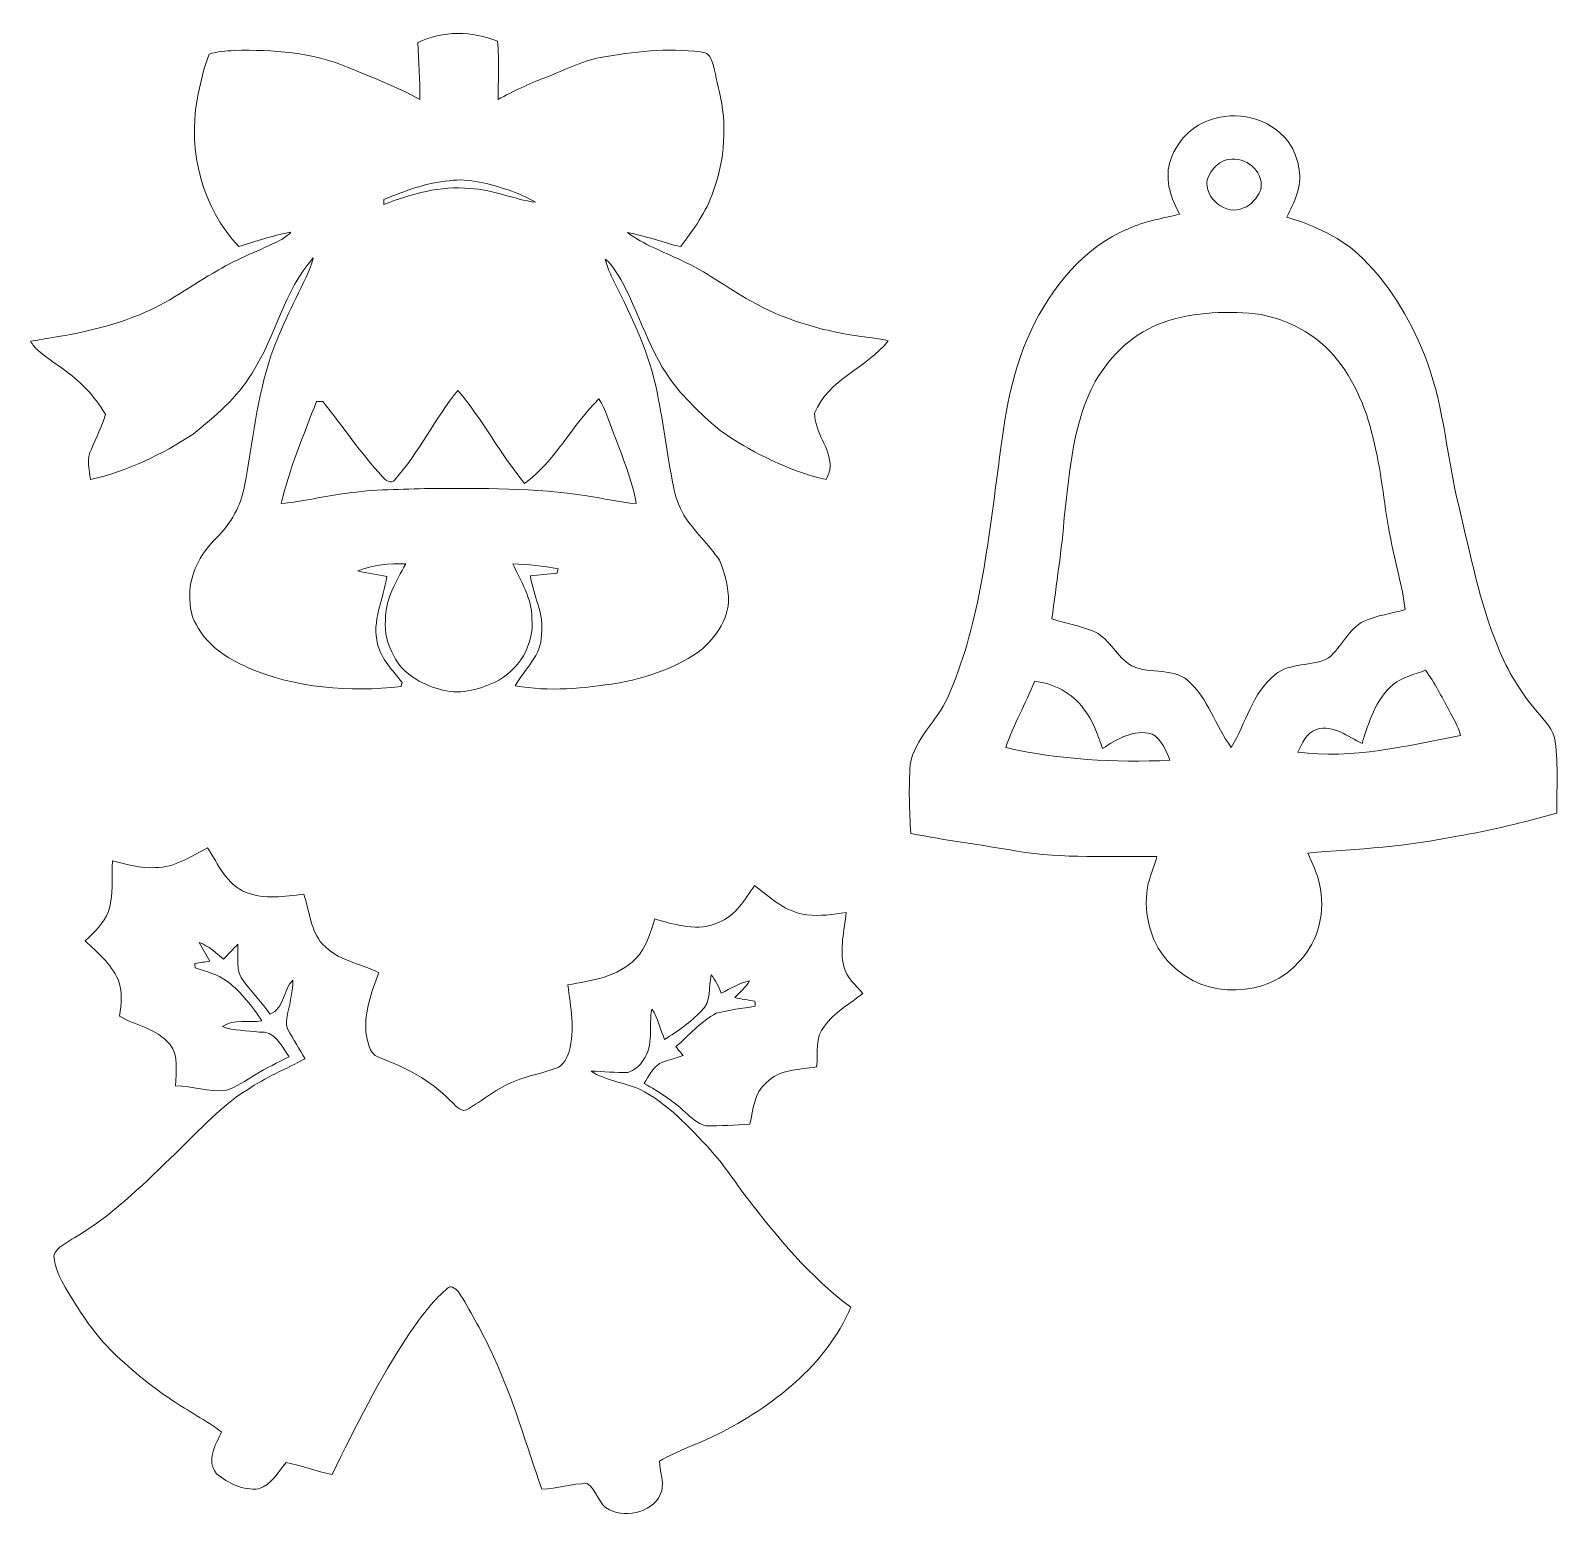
# Model space of a CAD drawing. Header units: centimetres. Extents: x -16.4 to 16.4, y -16 to 16.
import ezdxf

# ---------------------------------------------------------------- set-up
doc = ezdxf.new("R2010")
doc.units = ezdxf.units.CM
doc.header["$MEASUREMENT"] = 0
doc.layers.add('Layer 1', color=7, linetype='Continuous')

msp = doc.modelspace()

# ---------------------------------------------------------------- linework, layer by layer
at = {"layer": 'Layer 1', "color": 253, "lineweight": 9}
for points, knots in [([(-8.07184, 15.69642), (-7.53809, 15.95218), (-6.9045, 15.94795), (-6.36087, 15.72217), (-6.36087, 15.72217), (-6.32841, 15.30695), (-6.34464, 14.89068), (-6.35064, 14.4751), (-6.35064, 14.4751), (-6.02361, 14.6462), (-5.69412, 14.81236), (-5.34699, 14.93901), (-5.34699, 14.93901), (-4.94975, 15.08576), (-4.5744, 15.29743), (-4.15353, 15.37257), (-4.15353, 15.37257), (-3.44622, 15.50451), (-2.71914, 15.57965), (-2.00124, 15.49287), (-2.00124, 15.49287), (-1.91552, 15.48475), (-1.82274, 15.44842), (-1.7864, 15.36375), (-1.7864, 15.36375), (-1.68974, 15.14044), (-1.67245, 14.89068), (-1.60472, 14.65855), (-1.60472, 14.65855), (-1.42621, 13.94488), (-1.47984, 13.18358), (-1.73419, 12.49532), (-1.73419, 12.49532), (-1.87459, 12.0547), (-2.15823, 11.68181), (-2.42986, 11.31492), (-2.42986, 11.31492), (-2.81581, 11.39253), (-3.18128, 11.55022), (-3.5704, 11.61372), (-3.5704, 11.61372), (-3.22221, 11.35302), (-2.8084, 11.2105), (-2.4214, 11.02035), (-2.4214, 11.02035), (-1.89259, 10.78611), (-1.43398, 10.42803), (-0.93021, 10.14899), (-0.93021, 10.14899), (-0.23136, 9.74647), (0.5564, 9.51821), (1.35016, 9.39652), (1.35016, 9.39652), (1.57699, 9.37006), (1.80348, 9.33937), (2.02714, 9.29102), (2.02714, 9.29102), (1.56994, 8.70719), (0.73173, 8.46271), (0.44668, 7.7367), (0.44668, 7.7367), (0.43963, 7.32253), (0.79029, 6.99622), (0.78006, 6.5817), (0.78006, 6.5817), (0.77406, 6.4861), (0.72996, 6.39861), (0.69646, 6.31077), (0.69646, 6.31077), (-0.02392, 6.47446), (-0.69385, 6.80078), (-1.31968, 7.18566), (-1.31968, 7.18566), (-1.74618, 7.45165), (-2.09543, 7.81995), (-2.43691, 8.18366), (-2.43691, 8.18366), (-3.03382, 8.85994), (-3.26383, 9.75741), (-3.67905, 10.53952), (-3.67905, 10.53952), (-3.78383, 10.72049), (-3.88331, 10.9117), (-4.04947, 11.04399), (-4.04947, 11.04399), (-4.02089, 10.91981), (-3.97539, 10.80022), (-3.91965, 10.68557), (-3.91965, 10.68557), (-3.54747, 9.92251), (-3.15059, 9.15874), (-2.96644, 8.32301), (-2.96644, 8.32301), (-2.80769, 7.60828), (-2.72796, 6.87909), (-2.5865, 6.16119), (-2.5865, 6.16119), (-2.54593, 5.94458), (-2.4655, 5.7375), (-2.35966, 5.54489), (-2.35966, 5.54489), (-2.13918, 5.19775), (-1.82168, 4.92435), (-1.59943, 4.57863), (-1.59943, 4.57863), (-1.47419, 4.29957), (-1.40999, 3.99161), (-1.39976, 3.68645), (-1.39976, 3.68645), (-1.44879, 3.20033), (-1.77053, 2.78264), (-2.17375, 2.52652), (-2.17375, 2.52652), (-2.6627, 2.22419), (-3.21974, 2.04357), (-3.78277, 1.94091), (-3.78277, 1.94091), (-4.50596, 1.82626), (-5.25526, 1.74865), (-5.98022, 1.88552), (-5.98022, 1.88552), (-5.78337, 2.24218), (-5.40908, 2.53922), (-5.42178, 2.9816), (-5.42178, 2.9816), (-5.35157, 3.42575), (-5.60028, 3.81769), (-5.65637, 4.24455), (-5.65637, 4.24455), (-5.46552, 4.26572), (-5.27502, 4.28477), (-5.08381, 4.30452), (-5.08381, 4.30452), (-5.07782, 4.32745), (-5.06653, 4.37331), (-5.06053, 4.39623), (-5.06053, 4.39623), (-5.38191, 4.45798), (-5.70717, 4.49396), (-6.03455, 4.50136), (-6.03455, 4.50136), (-5.86169, 4.12707), (-5.62462, 3.76336), (-5.62603, 3.33438), (-5.62603, 3.33438), (-5.565, 2.76853), (-5.90896, 2.20867), (-6.41343, 1.96313), (-6.41343, 1.96313), (-6.77891, 1.7878), (-7.21106, 1.68162), (-7.60864, 1.80897), (-7.60864, 1.80897), (-7.99952, 1.92221), (-8.40769, 2.14058), (-8.59078, 2.52335), (-8.59078, 2.52335), (-8.71496, 2.76147), (-8.79609, 3.02711), (-8.77033, 3.2984), (-8.77033, 3.2984), (-8.77493, 3.74043), (-8.54068, 4.12812), (-8.33149, 4.49995), (-8.33149, 4.49995), (-8.68144, 4.51865), (-9.03281, 4.4735), (-9.36089, 4.3479), (-9.36089, 4.3479), (-9.15452, 4.29922), (-8.94391, 4.26924), (-8.73577, 4.23008), (-8.73577, 4.23008), (-8.81232, 3.74678), (-9.06879, 3.27159), (-8.93721, 2.77417), (-8.93721, 2.77417), (-8.85889, 2.45067), (-8.60842, 2.21255), (-8.41333, 1.95502), (-8.41333, 1.95502), (-8.41827, 1.93244), (-8.42815, 1.88729), (-8.43309, 1.86471), (-8.43309, 1.86471), (-9.54116, 1.74512), (-10.69827, 1.82661), (-11.72874, 2.27852), (-11.72874, 2.27852), (-12.16971, 2.46937), (-12.60186, 2.75159), (-12.82623, 3.19257), (-12.82623, 3.19257), (-12.97334, 3.40952), (-12.97193, 3.68116), (-12.96699, 3.93234), (-12.96699, 3.93234), (-12.93524, 4.36626), (-12.70346, 4.75819), (-12.3976, 5.05735), (-12.3976, 5.05735), (-12.09104, 5.36215), (-11.86561, 5.7502), (-11.79365, 6.17989), (-11.79365, 6.17989), (-11.62326, 7.11193), (-11.52659, 8.06337), (-11.22991, 8.96789), (-11.22991, 8.96789), (-11.00872, 9.58843), (-10.70145, 10.17333), (-10.42134, 10.76847), (-10.42134, 10.76847), (-10.37724, 10.86619), (-10.34444, 10.96885), (-10.31798, 11.07292), (-10.31798, 11.07292), (-10.95051, 10.36065), (-11.12302, 9.38382), (-11.63313, 8.59712), (-11.63313, 8.59712), (-11.94816, 8.07078), (-12.42688, 7.6672), (-12.89925, 7.28867), (-12.89925, 7.28867), (-13.57094, 6.8477), (-14.31319, 6.48469), (-15.102, 6.3143), (-15.102, 6.3143), (-15.13093, 6.52949), (-15.18878, 6.76374), (-15.08295, 6.96588), (-15.08295, 6.96588), (-14.97464, 7.21176), (-14.85788, 7.45412), (-14.78026, 7.71235), (-14.78026, 7.71235), (-14.90585, 7.90603), (-15.03673, 8.09829), (-15.19866, 8.26338), (-15.19866, 8.26338), (-15.50169, 8.59218), (-15.90104, 8.80702), (-16.23935, 9.09383), (-16.23935, 9.09383), (-16.30003, 9.1471), (-16.34519, 9.21482), (-16.38893, 9.28186), (-16.38893, 9.28186), (-15.59765, 9.40886), (-14.79614, 9.53726), (-14.05319, 9.85159), (-14.05319, 9.85159), (-13.44465, 10.08408), (-12.92783, 10.49048), (-12.36338, 10.80657), (-12.36338, 10.80657), (-11.93864, 11.06198), (-11.46874, 11.22779), (-11.02741, 11.45109), (-11.02741, 11.45109), (-10.94204, 11.49449), (-10.86902, 11.55693), (-10.7974, 11.61972), (-10.7974, 11.61972), (-11.18193, 11.56433), (-11.54494, 11.41934), (-11.91747, 11.31598), (-11.91747, 11.31598), (-12.70593, 12.14395), (-13.01108, 13.35398), (-12.81423, 14.46805), (-12.81423, 14.46805), (-12.74333, 14.79648), (-12.68688, 15.13162), (-12.55177, 15.44172), (-12.55177, 15.44172), (-12.38243, 15.51051), (-12.19405, 15.5098), (-12.01378, 15.52532), (-12.01378, 15.52532), (-11.18828, 15.54332), (-10.33914, 15.48687), (-9.57009, 15.16055), (-9.57009, 15.16055), (-9.05221, 14.94218), (-8.52163, 14.74921), (-8.03021, 14.47369), (-8.03021, 14.47369), (-8.03092, 14.8815), (-8.04926, 15.28896), (-8.07184, 15.69642), (-8.07184, 15.69642), (-8.07184, 15.69642), (-8.07184, 15.69642), (-8.07184, 15.69642)], [0, 0, 0, 0, 0.01333333, 0.01333333, 0.01333333, 0.01333333, 0.02666667, 0.02666667, 0.02666667, 0.02666667, 0.04, 0.04, 0.04, 0.04, 0.05333333, 0.05333333, 0.05333333, 0.05333333, 0.06666667, 0.06666667, 0.06666667, 0.06666667, 0.08, 0.08, 0.08, 0.08, 0.09333333, 0.09333333, 0.09333333, 0.09333333, 0.10666667, 0.10666667, 0.10666667, 0.10666667, 0.12, 0.12, 0.12, 0.12, 0.13333333, 0.13333333, 0.13333333, 0.13333333, 0.14666667, 0.14666667, 0.14666667, 0.14666667, 0.16, 0.16, 0.16, 0.16, 0.17333333, 0.17333333, 0.17333333, 0.17333333, 0.18666667, 0.18666667, 0.18666667, 0.18666667, 0.2, 0.2, 0.2, 0.2, 0.21333333, 0.21333333, 0.21333333, 0.21333333, 0.22666667, 0.22666667, 0.22666667, 0.22666667, 0.24, 0.24, 0.24, 0.24, 0.25333333, 0.25333333, 0.25333333, 0.25333333, 0.26666667, 0.26666667, 0.26666667, 0.26666667, 0.28, 0.28, 0.28, 0.28, 0.29333333, 0.29333333, 0.29333333, 0.29333333, 0.30666667, 0.30666667, 0.30666667, 0.30666667, 0.32, 0.32, 0.32, 0.32, 0.33333333, 0.33333333, 0.33333333, 0.33333333, 0.34666667, 0.34666667, 0.34666667, 0.34666667, 0.36, 0.36, 0.36, 0.36, 0.37333333, 0.37333333, 0.37333333, 0.37333333, 0.38666667, 0.38666667, 0.38666667, 0.38666667, 0.4, 0.4, 0.4, 0.4, 0.41333333, 0.41333333, 0.41333333, 0.41333333, 0.42666667, 0.42666667, 0.42666667, 0.42666667, 0.44, 0.44, 0.44, 0.44, 0.45333333, 0.45333333, 0.45333333, 0.45333333, 0.46666667, 0.46666667, 0.46666667, 0.46666667, 0.48, 0.48, 0.48, 0.48, 0.49333333, 0.49333333, 0.49333333, 0.49333333, 0.50666667, 0.50666667, 0.50666667, 0.50666667, 0.52, 0.52, 0.52, 0.52, 0.53333333, 0.53333333, 0.53333333, 0.53333333, 0.54666667, 0.54666667, 0.54666667, 0.54666667, 0.56, 0.56, 0.56, 0.56, 0.57333333, 0.57333333, 0.57333333, 0.57333333, 0.58666667, 0.58666667, 0.58666667, 0.58666667, 0.6, 0.6, 0.6, 0.6, 0.61333333, 0.61333333, 0.61333333, 0.61333333, 0.62666667, 0.62666667, 0.62666667, 0.62666667, 0.64, 0.64, 0.64, 0.64, 0.65333333, 0.65333333, 0.65333333, 0.65333333, 0.66666667, 0.66666667, 0.66666667, 0.66666667, 0.68, 0.68, 0.68, 0.68, 0.69333333, 0.69333333, 0.69333333, 0.69333333, 0.70666667, 0.70666667, 0.70666667, 0.70666667, 0.72, 0.72, 0.72, 0.72, 0.73333333, 0.73333333, 0.73333333, 0.73333333, 0.74666667, 0.74666667, 0.74666667, 0.74666667, 0.76, 0.76, 0.76, 0.76, 0.77333333, 0.77333333, 0.77333333, 0.77333333, 0.78666667, 0.78666667, 0.78666667, 0.78666667, 0.8, 0.8, 0.8, 0.8, 0.81333333, 0.81333333, 0.81333333, 0.81333333, 0.82666667, 0.82666667, 0.82666667, 0.82666667, 0.84, 0.84, 0.84, 0.84, 0.85333333, 0.85333333, 0.85333333, 0.85333333, 0.86666667, 0.86666667, 0.86666667, 0.86666667, 0.88, 0.88, 0.88, 0.88, 0.89333333, 0.89333333, 0.89333333, 0.89333333, 0.90666667, 0.90666667, 0.90666667, 0.90666667, 0.92, 0.92, 0.92, 0.92, 0.93333333, 0.93333333, 0.93333333, 0.93333333, 0.94666667, 0.94666667, 0.94666667, 0.94666667, 0.96, 0.96, 0.96, 0.96, 0.97333333, 0.97333333, 0.97333333, 0.97333333, 1, 1, 1, 1]), ([(9.01142, 14.05353), (9.61186, 14.24756), (10.34245, 14.01579), (10.68042, 13.47251), (10.68042, 13.47251), (10.8487, 13.16171), (10.92419, 12.78001), (10.80072, 12.43887), (10.80072, 12.43887), (10.7538, 12.26283), (10.65961, 12.10655), (10.5827, 11.94322), (10.5827, 11.94322), (11.18348, 11.76965), (11.7698, 11.50401), (12.21959, 11.0581), (12.21959, 11.0581), (12.84013, 10.43474), (13.29133, 9.65687), (13.59825, 8.83595), (13.59825, 8.83595), (13.96655, 7.83124), (14.02476, 6.74998), (14.28264, 5.7174), (14.28264, 5.7174), (14.5257, 4.70457), (14.7282, 3.67517), (15.11978, 2.70573), (15.11978, 2.70573), (15.32792, 2.2062), (15.60414, 1.73207), (15.96151, 1.3239), (15.96151, 1.3239), (16.12026, 1.12987), (16.32028, 0.94502), (16.34639, 0.67938), (16.34639, 0.67938), (16.41693, 0.17173), (16.37743, -0.34403), (16.38166, -0.85521), (16.38166, -0.85521), (15.67505, -1.04006), (14.96844, -1.23162), (14.2456, -1.3438), (14.2456, -1.3438), (13.19008, -1.56888), (12.11023, -1.62673), (11.03743, -1.70752), (11.03743, -1.70752), (11.11716, -1.93118), (11.24522, -2.13685), (11.28544, -2.37428), (11.28544, -2.37428), (11.42267, -2.95107), (11.2685, -3.58748), (10.86493, -4.02493), (10.86493, -4.02493), (10.19359, -4.82572), (8.81776, -4.86066), (8.10303, -4.10042), (8.10303, -4.10042), (7.66594, -3.68097), (7.49766, -3.03891), (7.59503, -2.44976), (7.59503, -2.44976), (7.6289, -2.2194), (7.74284, -2.01126), (7.79611, -1.78583), (7.79611, -1.78583), (6.79352, -1.76608), (5.7821, -1.83417), (4.78832, -1.66589), (4.78832, -1.66589), (4.03056, -1.5343), (3.2675, -1.43553), (2.51221, -1.28877), (2.51221, -1.28877), (2.47975, -0.797), (2.46528, -0.30276), (2.49739, 0.18866), (2.49739, 0.18866), (2.59123, 0.75664), (3.07912, 1.12317), (3.30384, 1.63047), (3.30384, 1.63047), (3.96777, 3.13083), (4.14522, 4.78253), (4.3671, 6.39155), (4.3671, 6.39155), (4.50046, 7.44953), (4.62639, 8.53715), (5.09278, 9.51046), (5.09278, 9.51046), (5.5274, 10.43051), (6.21532, 11.29446), (7.17593, 11.69557), (7.17593, 11.69557), (7.5273, 11.85643), (7.91182, 11.91817), (8.28399, 12.01095), (8.28399, 12.01095), (8.09844, 12.33868), (7.96968, 12.7225), (8.06669, 13.10033), (8.06669, 13.10033), (8.19228, 13.54906), (8.54999, 13.94347), (9.01142, 14.05353), (9.01142, 14.05353), (9.01142, 14.05353), (9.01142, 14.05353), (9.01142, 14.05353)], [0, 0, 0, 0, 0.03448276, 0.03448276, 0.03448276, 0.03448276, 0.06896552, 0.06896552, 0.06896552, 0.06896552, 0.10344828, 0.10344828, 0.10344828, 0.10344828, 0.13793103, 0.13793103, 0.13793103, 0.13793103, 0.17241379, 0.17241379, 0.17241379, 0.17241379, 0.20689655, 0.20689655, 0.20689655, 0.20689655, 0.24137931, 0.24137931, 0.24137931, 0.24137931, 0.27586207, 0.27586207, 0.27586207, 0.27586207, 0.31034483, 0.31034483, 0.31034483, 0.31034483, 0.34482759, 0.34482759, 0.34482759, 0.34482759, 0.37931034, 0.37931034, 0.37931034, 0.37931034, 0.4137931, 0.4137931, 0.4137931, 0.4137931, 0.44827586, 0.44827586, 0.44827586, 0.44827586, 0.48275862, 0.48275862, 0.48275862, 0.48275862, 0.51724138, 0.51724138, 0.51724138, 0.51724138, 0.55172414, 0.55172414, 0.55172414, 0.55172414, 0.5862069, 0.5862069, 0.5862069, 0.5862069, 0.62068966, 0.62068966, 0.62068966, 0.62068966, 0.65517241, 0.65517241, 0.65517241, 0.65517241, 0.68965517, 0.68965517, 0.68965517, 0.68965517, 0.72413793, 0.72413793, 0.72413793, 0.72413793, 0.75862069, 0.75862069, 0.75862069, 0.75862069, 0.79310345, 0.79310345, 0.79310345, 0.79310345, 0.82758621, 0.82758621, 0.82758621, 0.82758621, 0.86206897, 0.86206897, 0.86206897, 0.86206897, 0.89655172, 0.89655172, 0.89655172, 0.89655172, 0.93103448, 0.93103448, 0.93103448, 0.93103448, 1, 1, 1, 1]), ([(9.40619, 13.1924), (9.15466, 13.18464), (8.94652, 12.97827), (8.87385, 12.7472), (8.87385, 12.7472), (8.80365, 12.35209), (9.28554, 11.96333), (9.6549, 12.14289), (9.6549, 12.14289), (9.82669, 12.20498), (9.94206, 12.35985), (10.02214, 12.51719), (10.02214, 12.51719), (10.11774, 12.87243), (9.75615, 13.22415), (9.40619, 13.1924), (9.40619, 13.1924), (9.40619, 13.1924), (9.40619, 13.1924), (9.40619, 13.1924)], [0, 0, 0, 0, 0.16666667, 0.16666667, 0.16666667, 0.16666667, 0.33333333, 0.33333333, 0.33333333, 0.33333333, 0.5, 0.5, 0.5, 0.5, 0.66666667, 0.66666667, 0.66666667, 0.66666667, 1, 1, 1, 1]), ([(-7.39839, 12.72744), (-7.88769, 12.68546), (-8.35018, 12.51013), (-8.80103, 12.32704), (-8.80103, 12.32704), (-8.80139, 12.30023), (-8.80244, 12.2459), (-8.80315, 12.21909), (-8.80315, 12.21909), (-8.21401, 12.43887), (-7.59242, 12.63184), (-6.95495, 12.55811), (-6.95495, 12.55811), (-6.46847, 12.54365), (-6.02185, 12.3281), (-5.54419, 12.26389), (-5.54419, 12.26389), (-5.73151, 12.37184), (-5.92695, 12.46709), (-6.13403, 12.53095), (-6.13403, 12.53095), (-6.54184, 12.65618), (-6.96624, 12.7913), (-7.39839, 12.72744), (-7.39839, 12.72744), (-7.39839, 12.72744), (-7.39839, 12.72744), (-7.39839, 12.72744)], [0, 0, 0, 0, 0.125, 0.125, 0.125, 0.125, 0.25, 0.25, 0.25, 0.25, 0.375, 0.375, 0.375, 0.375, 0.5, 0.5, 0.5, 0.5, 0.625, 0.625, 0.625, 0.625, 0.75, 0.75, 0.75, 0.75, 1, 1, 1, 1]), ([(7.95063, 9.69037), (7.31563, 9.47659), (6.79846, 8.9894), (6.47073, 8.41367), (6.47073, 8.41367), (5.99271, 7.53879), (5.93027, 6.52314), (5.81138, 5.55441), (5.81138, 5.55441), (5.75212, 4.80688), (5.63711, 4.06569), (5.53869, 3.32274), (5.53869, 3.32274), (5.82726, 3.22643), (6.12783, 3.16999), (6.41358, 3.06486), (6.41358, 3.06486), (6.75013, 2.92798), (6.90147, 2.56074), (7.18616, 2.35613), (7.18616, 2.35613), (7.57104, 2.09895), (8.09208, 2.30039), (8.4544, 2.00159), (8.4544, 2.00159), (8.89819, 1.61635), (9.05093, 1.02298), (9.39067, 0.56084), (9.39067, 0.56084), (9.70923, 1.07237), (9.8387, 1.72713), (10.32976, 2.11942), (10.32976, 2.11942), (10.65643, 2.3967), (11.12387, 2.28346), (11.48299, 2.48313), (11.48299, 2.48313), (11.7631, 2.71808), (11.90668, 3.10331), (12.24535, 3.27265), (12.24535, 3.27265), (12.52404, 3.39577), (12.83166, 3.43316), (13.12235, 3.51889), (13.12235, 3.51889), (13.07473, 4.03218), (12.90222, 4.52254), (12.81896, 5.02983), (12.81896, 5.02983), (12.67185, 5.70575), (12.63587, 6.40037), (12.46548, 7.07171), (12.46548, 7.07171), (12.32225, 7.76139), (12.0552, 8.44331), (11.58812, 8.98024), (11.58812, 8.98024), (11.19054, 9.44061), (10.62327, 9.73095), (10.03378, 9.85548), (10.03378, 9.85548), (9.34057, 9.93943), (8.61667, 9.91792), (7.95063, 9.69037), (7.95063, 9.69037), (7.95063, 9.69037), (7.95063, 9.69037), (7.95063, 9.69037)], [0, 0, 0, 0, 0.05555556, 0.05555556, 0.05555556, 0.05555556, 0.11111111, 0.11111111, 0.11111111, 0.11111111, 0.16666667, 0.16666667, 0.16666667, 0.16666667, 0.22222222, 0.22222222, 0.22222222, 0.22222222, 0.27777778, 0.27777778, 0.27777778, 0.27777778, 0.33333333, 0.33333333, 0.33333333, 0.33333333, 0.38888889, 0.38888889, 0.38888889, 0.38888889, 0.44444444, 0.44444444, 0.44444444, 0.44444444, 0.5, 0.5, 0.5, 0.5, 0.55555556, 0.55555556, 0.55555556, 0.55555556, 0.61111111, 0.61111111, 0.61111111, 0.61111111, 0.66666667, 0.66666667, 0.66666667, 0.66666667, 0.72222222, 0.72222222, 0.72222222, 0.72222222, 0.77777778, 0.77777778, 0.77777778, 0.77777778, 0.83333333, 0.83333333, 0.83333333, 0.83333333, 0.88888889, 0.88888889, 0.88888889, 0.88888889, 1, 1, 1, 1]), ([(-8.56785, 6.30653), (-8.64652, 6.20458), (-8.77563, 6.29877), (-8.83349, 6.37321), (-8.83349, 6.37321), (-9.30057, 6.87768), (-9.68333, 7.45236), (-10.11266, 7.98823), (-10.11266, 7.98823), (-10.15888, 7.98928), (-10.20509, 7.98999), (-10.2513, 7.9907), (-10.2513, 7.9907), (-10.51765, 7.26503), (-10.83727, 6.55383), (-11.00448, 5.79642), (-11.00448, 5.79642), (-10.53741, 5.84122), (-10.08126, 5.95729), (-9.61595, 6.01479), (-9.61595, 6.01479), (-9.0208, 6.10369), (-8.41721, 6.09875), (-7.81714, 6.11956), (-7.81714, 6.11956), (-6.69283, 6.1238), (-5.56006, 6.13509), (-4.44634, 5.95834), (-4.44634, 5.95834), (-4.0911, 5.9146), (-3.74396, 5.81476), (-3.38519, 5.79465), (-3.38519, 5.79465), (-3.46986, 6.31324), (-3.68434, 6.7976), (-3.86214, 7.28867), (-3.86214, 7.28867), (-3.96162, 7.54302), (-4.03747, 7.81007), (-4.18423, 8.04291), (-4.18423, 8.04291), (-4.76631, 7.48164), (-5.11521, 6.7027), (-5.78302, 6.22928), (-5.78302, 6.22928), (-6.30548, 6.86287), (-6.6826, 7.60229), (-7.2153, 8.22635), (-7.2153, 8.22635), (-7.70742, 7.61605), (-8.04679, 6.89426), (-8.56785, 6.30653)], [0, 0, 0, 0, 0.07142857, 0.07142857, 0.07142857, 0.07142857, 0.14285714, 0.14285714, 0.14285714, 0.14285714, 0.21428571, 0.21428571, 0.21428571, 0.21428571, 0.28571429, 0.28571429, 0.28571429, 0.28571429, 0.35714286, 0.35714286, 0.35714286, 0.35714286, 0.42857143, 0.42857143, 0.42857143, 0.42857143, 0.5, 0.5, 0.5, 0.5, 0.57142857, 0.57142857, 0.57142857, 0.57142857, 0.64285714, 0.64285714, 0.64285714, 0.64285714, 0.71428571, 0.71428571, 0.71428571, 0.71428571, 0.78571429, 0.78571429, 0.78571429, 0.78571429, 0.85714286, 0.85714286, 0.85714286, 0.85714286, 1, 1, 1, 1]), ([(5.1725, 1.97936), (4.97317, 1.5017), (4.72165, 1.04556), (4.54843, 0.55767), (4.54843, 0.55767), (5.69991, 0.29026), (6.89512, 0.23205), (8.07269, 0.28285), (8.07269, 0.28285), (7.9972, 0.49629), (7.89736, 0.73229), (7.69063, 0.84659), (7.69063, 0.84659), (7.30152, 0.9616), (6.93957, 0.739), (6.63018, 0.53509), (6.63018, 0.53509), (6.51941, 0.83107), (6.42663, 1.14187), (6.22272, 1.39093), (6.22272, 1.39093), (5.98037, 1.7303), (5.58173, 1.93139), (5.1725, 1.97936)], [0, 0, 0, 0, 0.14285714, 0.14285714, 0.14285714, 0.14285714, 0.28571429, 0.28571429, 0.28571429, 0.28571429, 0.42857143, 0.42857143, 0.42857143, 0.42857143, 0.57142857, 0.57142857, 0.57142857, 0.57142857, 0.71428571, 0.71428571, 0.71428571, 0.71428571, 1, 1, 1, 1]), ([(12.86659, 1.91057), (12.48876, 1.58778), (12.34412, 1.09707), (12.20019, 0.64128), (12.20019, 0.64128), (11.89786, 0.79509), (11.58459, 1.0512), (11.22053, 0.94714), (11.22053, 0.94714), (11.01062, 0.86917), (10.90797, 0.64798), (10.82118, 0.45748), (10.82118, 0.45748), (11.99558, 0.30543), (13.16574, 0.59012), (14.31227, 0.81837), (14.31227, 0.81837), (14.26853, 1.01699), (14.15352, 1.18561), (14.06215, 1.36341), (14.06215, 1.36341), (13.90834, 1.6541), (13.7577, 1.94832), (13.56509, 2.21572), (13.56509, 2.21572), (13.32626, 2.13035), (13.0712, 2.06685), (12.86659, 1.91057), (12.86659, 1.91057), (12.86659, 1.91057), (12.86659, 1.91057), (12.86659, 1.91057)], [0, 0, 0, 0, 0.11111111, 0.11111111, 0.11111111, 0.11111111, 0.22222222, 0.22222222, 0.22222222, 0.22222222, 0.33333333, 0.33333333, 0.33333333, 0.33333333, 0.44444444, 0.44444444, 0.44444444, 0.44444444, 0.55555556, 0.55555556, 0.55555556, 0.55555556, 0.66666667, 0.66666667, 0.66666667, 0.66666667, 0.77777778, 0.77777778, 0.77777778, 0.77777778, 1, 1, 1, 1]), ([(-13.70958, -2.01973), (-13.29366, -2.02572), (-12.94511, -1.77349), (-12.5874, -1.59604), (-12.5874, -1.59604), (-12.3588, -1.94953), (-12.18417, -2.38804), (-11.76296, -2.55454), (-11.76296, -2.55454), (-11.36749, -2.70624), (-10.93216, -2.63921), (-10.52224, -2.59193), (-10.52224, -2.59193), (-10.39841, -2.95142), (-10.38465, -3.36311), (-10.12041, -3.66156), (-10.12041, -3.66156), (-9.8061, -4.01752), (-9.31503, -4.07114), (-8.91145, -4.27751), (-8.91145, -4.27751), (-9.06456, -4.68568), (-9.22543, -5.10866), (-9.18768, -5.55281), (-9.18768, -5.55281), (-9.1464, -5.73907), (-9.13229, -6.01071), (-8.91816, -6.09079), (-8.91816, -6.09079), (-8.35477, -6.30387), (-7.79809, -6.5808), (-7.37758, -7.02248), (-7.37758, -7.02248), (-7.27174, -7.10326), (-7.18919, -7.27189), (-7.0255, -7.22462), (-7.0255, -7.22462), (-6.68013, -7.0193), (-6.36898, -6.74837), (-5.98975, -6.60444), (-5.98975, -6.60444), (-5.70153, -6.48978), (-5.39391, -6.4344), (-5.10286, -6.32856), (-5.10286, -6.32856), (-4.94905, -6.27424), (-4.8739, -6.11337), (-4.82733, -5.96873), (-4.82733, -5.96873), (-4.68764, -5.50024), (-4.79348, -5.01094), (-4.8538, -4.53963), (-4.8538, -4.53963), (-4.34228, -4.44932), (-3.77713, -4.36888), (-3.39683, -3.97906), (-3.39683, -3.97906), (-3.16576, -3.74552), (-3.08286, -3.42485), (-2.98479, -3.12323), (-2.98479, -3.12323), (-2.54311, -3.25093), (-2.05028, -3.40333), (-1.60648, -3.19484), (-1.60648, -3.19484), (-1.25018, -3.05055), (-1.04839, -2.70801), (-0.84307, -2.4039), (-0.84307, -2.4039), (-0.50793, -2.66426), (-0.1668, -2.9867), (0.27594, -3.03362), (0.27594, -3.03362), (0.56028, -3.07278), (0.84285, -3.02339), (1.12437, -2.98741), (1.12437, -2.98741), (1.08662, -3.37087), (0.97444, -3.76316), (1.07604, -4.14452), (1.07604, -4.14452), (1.12473, -4.38793), (1.3297, -4.5428), (1.47998, -4.72378), (1.47998, -4.72378), (1.19845, -4.94603), (0.87284, -5.12947), (0.65729, -5.42298), (0.65729, -5.42298), (0.44421, -5.66146), (0.53206, -6.00859), (0.48514, -6.29964), (0.48514, -6.29964), (0.11578, -6.35926), (-0.31214, -6.34973), (-0.59401, -6.64042), (-0.59401, -6.64042), (-0.86248, -6.85385), (-0.86812, -7.2218), (-0.94432, -7.52695), (-0.94432, -7.52695), (-1.25935, -7.54353), (-1.57473, -7.57563), (-1.88976, -7.56293), (-1.88976, -7.56293), (-2.06509, -7.51601), (-2.2055, -7.39219), (-2.33638, -7.27224), (-2.33638, -7.27224), (-2.59461, -7.02424), (-2.90188, -6.83551), (-3.21092, -6.65806), (-3.21092, -6.65806), (-3.12484, -6.50001), (-3.03488, -6.32962), (-2.88424, -6.2252), (-2.88424, -6.2252), (-2.7202, -6.15429), (-2.54204, -6.12184), (-2.37554, -6.05728), (-2.37554, -6.05728), (-2.42809, -5.99448), (-2.48137, -5.93204), (-2.53429, -5.8696), (-2.53429, -5.8696), (-2.25171, -5.6216), (-2.003, -5.32703), (-1.6661, -5.14923), (-1.6661, -5.14923), (-1.39305, -5.07162), (-1.10801, -5.04904), (-0.82967, -4.99612), (-0.82967, -4.99612), (-0.83073, -4.96966), (-0.83319, -4.91639), (-0.83425, -4.88958), (-0.83425, -4.88958), (-0.97995, -4.86489), (-1.12635, -4.84549), (-1.26958, -4.8095), (-1.26958, -4.8095), (-1.15211, -4.70014), (-1.03428, -4.58866), (-0.95102, -4.45002), (-0.95102, -4.45002), (-1.16974, -4.49659), (-1.35989, -4.61936), (-1.55956, -4.71461), (-1.55956, -4.71461), (-1.61813, -4.57701), (-1.6781, -4.43803), (-1.77476, -4.32196), (-1.77476, -4.32196), (-1.83791, -4.5802), (-1.75959, -4.91146), (-1.98713, -5.10584), (-1.98713, -5.10584), (-2.22102, -5.34079), (-2.49301, -5.53517), (-2.77383, -5.71014), (-2.77383, -5.71014), (-2.87613, -5.49707), (-2.90682, -5.25012), (-3.05005, -5.05751), (-3.05005, -5.05751), (-3.11637, -5.41804), (-3.00384, -5.83714), (-3.23279, -6.15535), (-3.23279, -6.15535), (-3.30123, -6.282), (-3.43176, -6.36772), (-3.56193, -6.42064), (-3.56193, -6.42064), (-3.82687, -6.42981), (-4.09039, -6.39489), (-4.35462, -6.3903), (-4.35462, -6.3903), (-4.04277, -6.59562), (-3.65648, -6.63266), (-3.3164, -6.77518), (-3.3164, -6.77518), (-2.71244, -7.07927), (-2.25207, -7.58763), (-1.7991, -8.07552), (-1.7991, -8.07552), (-1.50982, -8.39196), (-1.27664, -8.75391), (-1.01876, -9.0954), (-1.01876, -9.0954), (-0.35624, -9.95759), (0.34438, -10.80919), (1.22421, -11.46007), (1.22421, -11.46007), (0.6841, -12.71878), (-0.45749, -13.58908), (-1.64564, -14.1948), (-1.64564, -14.1948), (-2.05486, -14.39271), (-2.48877, -14.5377), (-2.8853, -14.76313), (-2.8853, -14.76313), (-2.87931, -14.97621), (-2.78935, -15.19105), (-2.83556, -15.40377), (-2.83556, -15.40377), (-2.97773, -15.85215), (-3.56828, -15.99572), (-3.96162, -15.81229), (-3.96162, -15.81229), (-4.20221, -15.6994), (-4.22621, -15.38331), (-4.43541, -15.24255), (-4.43541, -15.24255), (-4.7649, -15.24855), (-5.0824, -15.35297), (-5.41119, -15.37061), (-5.41119, -15.37061), (-5.74845, -14.41599), (-6.02114, -13.43598), (-6.45048, -12.51593), (-6.45048, -12.51593), (-6.64662, -12.08907), (-6.86816, -11.6735), (-7.11017, -11.27098), (-7.11017, -11.27098), (-7.17014, -11.18279), (-7.22341, -11.07131), (-7.32819, -11.02968), (-7.32819, -11.02968), (-7.41462, -10.99299), (-7.46612, -11.09636), (-7.52786, -11.13693), (-7.52786, -11.13693), (-7.8189, -11.40327), (-8.05138, -11.72536), (-8.27293, -12.04991), (-8.27293, -12.04991), (-8.89911, -13.00594), (-9.41839, -14.02617), (-9.91511, -15.05382), (-9.91511, -15.05382), (-10.24989, -14.98926), (-10.56704, -14.85661), (-10.90253, -14.79347), (-10.90253, -14.79347), (-11.07363, -15.00478), (-11.21933, -15.26901), (-11.49167, -15.36214), (-11.49167, -15.36214), (-11.82646, -15.39777), (-12.14149, -15.23938), (-12.39478, -15.03759), (-12.39478, -15.03759), (-12.62832, -14.75149), (-12.41348, -14.41564), (-12.28718, -14.13518), (-12.28718, -14.13518), (-12.63114, -13.89106), (-13.00156, -13.68786), (-13.35293, -13.45467), (-13.35293, -13.45467), (-13.83553, -13.13753), (-14.27967, -12.76429), (-14.68889, -12.35754), (-14.68889, -12.35754), (-15.07378, -11.97548), (-15.35529, -11.50699), (-15.63646, -11.04732), (-15.63646, -11.04732), (-15.76628, -10.83671), (-15.86259, -10.60317), (-15.89257, -10.35587), (-15.89257, -10.35587), (-15.82308, -10.15726), (-15.598, -10.07259), (-15.43961, -9.96147), (-15.43961, -9.96147), (-14.66879, -9.51485), (-14.03061, -8.88373), (-13.39455, -8.26884), (-13.39455, -8.26884), (-12.85304, -7.76225), (-12.37079, -7.18299), (-11.73226, -6.79106), (-11.73226, -6.79106), (-11.34562, -6.52153), (-10.905, -6.34938), (-10.49366, -6.12431), (-10.49366, -6.12431), (-10.61431, -5.91334), (-10.74872, -5.7105), (-10.86161, -5.49566), (-10.86161, -5.49566), (-10.9237, -5.37994), (-10.8863, -5.24377), (-10.86302, -5.12242), (-10.86302, -5.12242), (-10.80587, -4.8977), (-10.76389, -4.66874), (-10.75507, -4.43662), (-10.75507, -4.43662), (-10.97168, -4.64758), (-10.93781, -5.0441), (-11.24684, -5.16687), (-11.24684, -5.16687), (-11.41935, -4.92204), (-11.62431, -4.70332), (-11.80988, -4.46907), (-11.80988, -4.46907), (-12.00355, -4.24541), (-11.92029, -3.93425), (-11.93829, -3.66474), (-11.93829, -3.66474), (-12.04165, -3.76951), (-12.14043, -3.87958), (-12.2445, -3.984), (-12.2445, -3.984), (-12.40924, -3.85312), (-12.56411, -3.70143), (-12.76626, -3.63052), (-12.76626, -3.63052), (-12.69641, -3.76775), (-12.61386, -3.89793), (-12.5366, -4.03128), (-12.5366, -4.03128), (-12.64419, -4.04715), (-12.75214, -4.06197), (-12.86009, -4.07819), (-12.86009, -4.07819), (-12.85939, -4.10183), (-12.85798, -4.14875), (-12.85727, -4.17238), (-12.85727, -4.17238), (-12.61844, -4.25353), (-12.36374, -4.31068), (-12.16054, -4.46837), (-12.16054, -4.46837), (-11.86244, -4.69943), (-11.62714, -5.00071), (-11.42076, -5.31362), (-11.42076, -5.31362), (-11.70157, -5.35454), (-12.02542, -5.26353), (-12.26954, -5.43604), (-12.26954, -5.43604), (-12.01731, -5.52494), (-11.74532, -5.51541), (-11.4832, -5.55104), (-11.4832, -5.55104), (-11.14948, -5.51435), (-10.99954, -5.85302), (-10.83868, -6.08197), (-10.83868, -6.08197), (-11.08104, -6.20897), (-11.33045, -6.32292), (-11.56293, -6.46721), (-11.56293, -6.46721), (-11.76789, -6.59421), (-11.97004, -6.73285), (-12.20146, -6.80799), (-12.20146, -6.80799), (-12.56306, -6.84468), (-12.91478, -6.71133), (-13.27602, -6.71027), (-13.27602, -6.71027), (-13.27531, -6.40864), (-13.18959, -6.06751), (-13.4009, -5.8128), (-13.4009, -5.8128), (-13.67148, -5.47943), (-14.12163, -5.41593), (-14.47758, -5.21237), (-14.47758, -5.21237), (-14.44301, -4.95166), (-14.40209, -4.67121), (-14.50968, -4.42144), (-14.50968, -4.42144), (-14.66385, -4.08349), (-14.95383, -3.84677), (-15.21312, -3.59383), (-15.21312, -3.59383), (-15.01627, -3.41109), (-14.81484, -3.21495), (-14.71465, -2.96024), (-14.71465, -2.96024), (-14.60564, -2.61028), (-14.64797, -2.23952), (-14.63139, -1.87862), (-14.63139, -1.87862), (-14.32694, -1.94424), (-14.02638, -2.04654), (-13.70958, -2.01973)], [0, 0, 0, 0, 0.01010101, 0.01010101, 0.01010101, 0.01010101, 0.02020202, 0.02020202, 0.02020202, 0.02020202, 0.03030303, 0.03030303, 0.03030303, 0.03030303, 0.04040404, 0.04040404, 0.04040404, 0.04040404, 0.05050505, 0.05050505, 0.05050505, 0.05050505, 0.06060606, 0.06060606, 0.06060606, 0.06060606, 0.07070707, 0.07070707, 0.07070707, 0.07070707, 0.08080808, 0.08080808, 0.08080808, 0.08080808, 0.09090909, 0.09090909, 0.09090909, 0.09090909, 0.1010101, 0.1010101, 0.1010101, 0.1010101, 0.11111111, 0.11111111, 0.11111111, 0.11111111, 0.12121212, 0.12121212, 0.12121212, 0.12121212, 0.13131313, 0.13131313, 0.13131313, 0.13131313, 0.14141414, 0.14141414, 0.14141414, 0.14141414, 0.15151515, 0.15151515, 0.15151515, 0.15151515, 0.16161616, 0.16161616, 0.16161616, 0.16161616, 0.17171717, 0.17171717, 0.17171717, 0.17171717, 0.18181818, 0.18181818, 0.18181818, 0.18181818, 0.19191919, 0.19191919, 0.19191919, 0.19191919, 0.2020202, 0.2020202, 0.2020202, 0.2020202, 0.21212121, 0.21212121, 0.21212121, 0.21212121, 0.22222222, 0.22222222, 0.22222222, 0.22222222, 0.23232323, 0.23232323, 0.23232323, 0.23232323, 0.24242424, 0.24242424, 0.24242424, 0.24242424, 0.25252525, 0.25252525, 0.25252525, 0.25252525, 0.26262626, 0.26262626, 0.26262626, 0.26262626, 0.27272727, 0.27272727, 0.27272727, 0.27272727, 0.28282828, 0.28282828, 0.28282828, 0.28282828, 0.29292929, 0.29292929, 0.29292929, 0.29292929, 0.3030303, 0.3030303, 0.3030303, 0.3030303, 0.31313131, 0.31313131, 0.31313131, 0.31313131, 0.32323232, 0.32323232, 0.32323232, 0.32323232, 0.33333333, 0.33333333, 0.33333333, 0.33333333, 0.34343434, 0.34343434, 0.34343434, 0.34343434, 0.35353535, 0.35353535, 0.35353535, 0.35353535, 0.36363636, 0.36363636, 0.36363636, 0.36363636, 0.37373737, 0.37373737, 0.37373737, 0.37373737, 0.38383838, 0.38383838, 0.38383838, 0.38383838, 0.39393939, 0.39393939, 0.39393939, 0.39393939, 0.4040404, 0.4040404, 0.4040404, 0.4040404, 0.41414141, 0.41414141, 0.41414141, 0.41414141, 0.42424242, 0.42424242, 0.42424242, 0.42424242, 0.43434343, 0.43434343, 0.43434343, 0.43434343, 0.44444444, 0.44444444, 0.44444444, 0.44444444, 0.45454545, 0.45454545, 0.45454545, 0.45454545, 0.46464646, 0.46464646, 0.46464646, 0.46464646, 0.47474747, 0.47474747, 0.47474747, 0.47474747, 0.48484848, 0.48484848, 0.48484848, 0.48484848, 0.49494949, 0.49494949, 0.49494949, 0.49494949, 0.50505051, 0.50505051, 0.50505051, 0.50505051, 0.51515152, 0.51515152, 0.51515152, 0.51515152, 0.52525253, 0.52525253, 0.52525253, 0.52525253, 0.53535354, 0.53535354, 0.53535354, 0.53535354, 0.54545455, 0.54545455, 0.54545455, 0.54545455, 0.55555556, 0.55555556, 0.55555556, 0.55555556, 0.56565657, 0.56565657, 0.56565657, 0.56565657, 0.57575758, 0.57575758, 0.57575758, 0.57575758, 0.58585859, 0.58585859, 0.58585859, 0.58585859, 0.5959596, 0.5959596, 0.5959596, 0.5959596, 0.60606061, 0.60606061, 0.60606061, 0.60606061, 0.61616162, 0.61616162, 0.61616162, 0.61616162, 0.62626263, 0.62626263, 0.62626263, 0.62626263, 0.63636364, 0.63636364, 0.63636364, 0.63636364, 0.64646465, 0.64646465, 0.64646465, 0.64646465, 0.65656566, 0.65656566, 0.65656566, 0.65656566, 0.66666667, 0.66666667, 0.66666667, 0.66666667, 0.67676768, 0.67676768, 0.67676768, 0.67676768, 0.68686869, 0.68686869, 0.68686869, 0.68686869, 0.6969697, 0.6969697, 0.6969697, 0.6969697, 0.70707071, 0.70707071, 0.70707071, 0.70707071, 0.71717172, 0.71717172, 0.71717172, 0.71717172, 0.72727273, 0.72727273, 0.72727273, 0.72727273, 0.73737374, 0.73737374, 0.73737374, 0.73737374, 0.74747475, 0.74747475, 0.74747475, 0.74747475, 0.75757576, 0.75757576, 0.75757576, 0.75757576, 0.76767677, 0.76767677, 0.76767677, 0.76767677, 0.77777778, 0.77777778, 0.77777778, 0.77777778, 0.78787879, 0.78787879, 0.78787879, 0.78787879, 0.7979798, 0.7979798, 0.7979798, 0.7979798, 0.80808081, 0.80808081, 0.80808081, 0.80808081, 0.81818182, 0.81818182, 0.81818182, 0.81818182, 0.82828283, 0.82828283, 0.82828283, 0.82828283, 0.83838384, 0.83838384, 0.83838384, 0.83838384, 0.84848485, 0.84848485, 0.84848485, 0.84848485, 0.85858586, 0.85858586, 0.85858586, 0.85858586, 0.86868687, 0.86868687, 0.86868687, 0.86868687, 0.87878788, 0.87878788, 0.87878788, 0.87878788, 0.88888889, 0.88888889, 0.88888889, 0.88888889, 0.8989899, 0.8989899, 0.8989899, 0.8989899, 0.90909091, 0.90909091, 0.90909091, 0.90909091, 0.91919192, 0.91919192, 0.91919192, 0.91919192, 0.92929293, 0.92929293, 0.92929293, 0.92929293, 0.93939394, 0.93939394, 0.93939394, 0.93939394, 0.94949495, 0.94949495, 0.94949495, 0.94949495, 0.95959596, 0.95959596, 0.95959596, 0.95959596, 0.96969697, 0.96969697, 0.96969697, 0.96969697, 0.97979798, 0.97979798, 0.97979798, 0.97979798, 1, 1, 1, 1])]:
    msp.add_open_spline(points, degree=3, knots=knots, dxfattribs=at)

doc.saveas('drawing.dxf')
